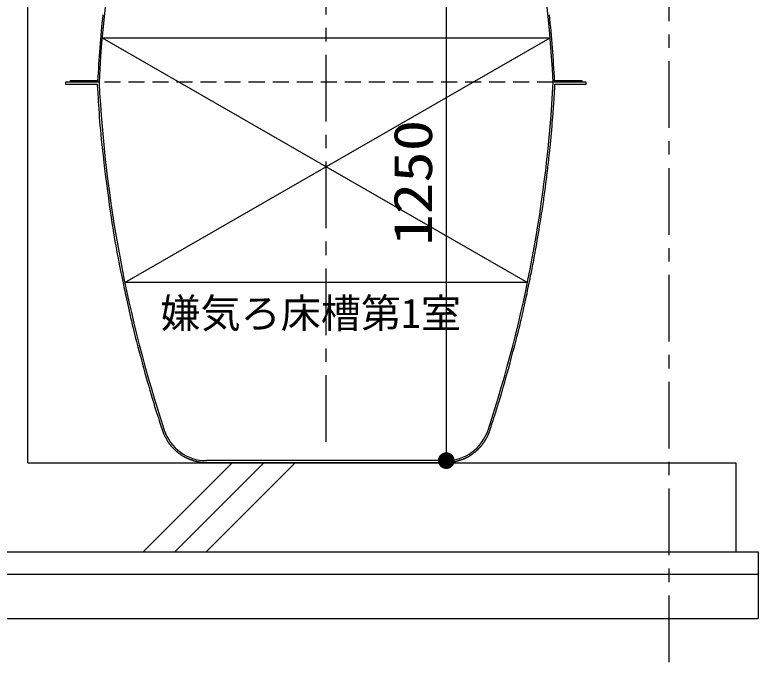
# Model space of a CAD drawing. Units: millimetres, scale not verified. Extents: x -23334 to 8910, y -6308 to 6308.
# Drawn here: x 665 to 2334, y -3763 to -2309 of the extents above; entities that cross this region are included whole.
import ezdxf
from ezdxf.enums import TextEntityAlignment as Align

# ---------------------------------------------------------------- set-up
doc = ezdxf.new("R2010")
doc.units = ezdxf.units.MM
doc.header["$LTSCALE"] = 30
doc.linetypes.add('CHAIN1', pattern=[8, 5, -1, 1, -1])
doc.linetypes.add('DASHED1', pattern=[1.8, 1.2, -0.6])
for name, color, linetype, lineweight in [('0-1_空気管', 3, 'Continuous', 25), ('0-2_機器', 2, 'Continuous', 25), ('0-F_08', 2, 'Continuous', 25), ('1-7_00クル-フ-6寸法', 132, 'Continuous', 25)]:
    doc.layers.add(name, color=color, linetype=linetype, lineweight=lineweight)
doc.styles.add('ＭＳ ゴシック', font='')
doc.styles.get('ＭＳ ゴシック').set_extended_font_data('MS Gothic')

msp = doc.modelspace()

# ---------------------------------------------------------------- linework, layer by layer
at = {"layer": '0-1_空気管', "linetype": 'CHAIN1'}
msp.add_line((1364.12, -3268.44), (1364.12, -1435.29), dxfattribs=at)
at = {"layer": '0-1_空気管'}
for p, q in [((861.04, -2360.29), (1867.2, -2360.29)), ((861.04, -2360.29), (1816.18, -2910.29)), ((912.06, -2910.29), (1867.2, -2360.29)), ((779.12, -2460.29), (779.12, -2464.29)), ((854.12, -2460.29), (779.12, -2460.29)), ((789.12, -2457.09), (789.12, -2460.29)), ((851.08, -2457.09), (789.12, -2457.09)), ((854.12, -2460.29), (854.12, -2457.09)), ((1948.16, -2460.29), (1874.12, -2460.29)), ((1939.12, -2457.09), (1877.16, -2457.09)), ((1877.44, -2473.04), (1877.91, -2464.29)), ((1877.91, -2464.29), (1948.16, -2464.29)), ((1939.12, -2460.29), (1939.12, -2457.09)), ((1948.16, -2464.29), (1948.16, -2460.29)), ((904.55, -2893.72), (908.17, -2911.23)), ((1816.18, -2910.29), (912.06, -2910.29)), ((1632.74, -3310.29), (1095.5, -3310.29))]:
    msp.add_line(p, q, dxfattribs=at)
at = {"layer": '0-1_空気管', "linetype": 'DASHED1'}
msp.add_line((1874.12, -2460.29), (854.12, -2460.29), dxfattribs=at)
at = {"layer": '0-1_空気管'}
for points in [[(779.12, -2464.29), (850.33, -2464.29), (850.99, -2476.74)], [(850.99, -2476.74), (851.27, -2481.96), (851.62, -2488.21), (852.01, -2495.33), (852.47, -2503.18), (852.98, -2511.61), (853.54, -2520.48), (854.15, -2529.64), (854.8, -2538.94), (855.5, -2548.29), (856.26, -2557.79), (857.11, -2567.57), (858.05, -2577.8), (859.12, -2588.6), (860.32, -2600.13), (861.68, -2612.53), (863.21, -2625.95), (864.93, -2640.46), (866.8, -2655.85), (868.79, -2671.82), (870.87, -2688.08), (873, -2704.34), (875.12, -2720.31), (877.22, -2735.69), (879.25, -2750.21), (881.18, -2763.63), (883.03, -2776.04), (884.81, -2787.57), (886.54, -2798.37), (888.24, -2808.58), (889.93, -2818.35), (891.62, -2827.82), (893.34, -2837.14), (895.1, -2846.4), (896.86, -2855.5), (898.59, -2864.31), (900.26, -2872.68), (901.84, -2880.47), (903.28, -2887.53), (904.55, -2893.72)], [(1856.32, -2697.05), (1857.53, -2687.69), (1858.74, -2678.32), (1859.34, -2673.64), (1859.93, -2668.95), (1860.53, -2664.27), (1861.11, -2659.58), (1861.68, -2654.89), (1862.25, -2650.2), (1862.81, -2645.5), (1863.36, -2640.73), (1863.91, -2635.8), (1864.47, -2630.66), (1865.05, -2625.24), (1865.65, -2619.45), (1866.27, -2613.23), (1866.94, -2606.5), (1867.64, -2599.23), (1868.36, -2591.53), (1869.11, -2583.54), (1869.85, -2575.42), (1870.58, -2567.3), (1871.29, -2559.33), (1871.96, -2551.65), (1872.58, -2544.42), (1873.14, -2537.74), (1873.64, -2531.57), (1874.09, -2525.84), (1874.5, -2520.48), (1874.87, -2515.41), (1875.2, -2510.56), (1875.52, -2505.86), (1875.82, -2501.23), (1876.1, -2496.63), (1876.37, -2492.09), (1876.63, -2487.71), (1876.87, -2483.53), (1877.08, -2479.65), (1877.27, -2476.13), (1877.44, -2473.04)], [(1820.07, -2911.23), (1821.34, -2905.07), (1821.88, -2902.48), (1822.52, -2899.38), (1823.24, -2895.85), (1824.04, -2891.96), (1824.89, -2887.78), (1825.77, -2883.38), (1826.68, -2878.83), (1827.6, -2874.21), (1828.51, -2869.56), (1829.42, -2864.84), (1830.34, -2859.97), (1831.29, -2854.88), (1832.28, -2849.49), (1833.32, -2843.75), (1834.41, -2837.55), (1835.59, -2830.85), (1836.84, -2823.61), (1838.16, -2815.92), (1839.51, -2807.94), (1840.88, -2799.81), (1842.24, -2791.68), (1843.56, -2783.69), (1844.82, -2776), (1846, -2768.74), (1847.07, -2762.02), (1848.05, -2755.81), (1848.95, -2750.03), (1849.77, -2744.62), (1850.53, -2739.5), (1851.25, -2734.59), (1851.92, -2729.83), (1852.58, -2725.14), (1853.22, -2720.46), (1853.86, -2715.78), (1854.48, -2711.1), (1855.1, -2706.42), (1855.71, -2701.74), (1856.32, -2697.05)], [(908.17, -2911.23), (910.1, -2920.57), (910.91, -2924.49), (911.88, -2929.18), (913, -2934.52), (914.23, -2940.4), (915.57, -2946.72), (917, -2953.37), (918.48, -2960.24), (920.01, -2967.2), (921.58, -2974.2), (923.2, -2981.31), (924.9, -2988.62), (926.71, -2996.25), (928.67, -3004.31), (930.79, -3012.91), (933.11, -3022.14), (935.66, -3032.13), (938.45, -3042.92), (941.43, -3054.35), (944.56, -3066.21), (947.77, -3078.27), (951, -3090.33), (954.2, -3102.17), (957.31, -3113.57), (960.27, -3124.31), (963.04, -3134.24), (965.64, -3143.4), (968.08, -3151.91), (970.4, -3159.87), (972.64, -3167.39), (974.81, -3174.58), (976.95, -3181.55), (979.08, -3188.39), (981.23, -3195.2), (983.36, -3201.89), (985.44, -3208.36), (987.43, -3214.51), (989.29, -3220.23), (990.99, -3225.41)], [(1816.36, -2929.18), (1817.33, -2924.49), (1820.07, -2911.23)], [(1731.53, -3242.82), (1734.51, -3233.76), (1735.76, -3229.96), (1737.25, -3225.41), (1738.95, -3220.23), (1740.81, -3214.51), (1742.8, -3208.36), (1744.88, -3201.89), (1747.01, -3195.2), (1749.16, -3188.39), (1751.29, -3181.55), (1753.43, -3174.58), (1755.6, -3167.39), (1757.83, -3159.87), (1760.16, -3151.91), (1762.6, -3143.4), (1765.19, -3134.24), (1767.96, -3124.31), (1770.92, -3113.57), (1774.04, -3102.17), (1777.24, -3090.33), (1780.47, -3078.27), (1783.68, -3066.21), (1786.81, -3054.35), (1789.79, -3042.92), (1792.58, -3032.13), (1795.13, -3022.14), (1797.45, -3012.91), (1799.57, -3004.31), (1801.52, -2996.25), (1803.34, -2988.62), (1805.04, -2981.31), (1806.66, -2974.2), (1808.22, -2967.2), (1809.76, -2960.24), (1811.24, -2953.37), (1812.67, -2946.72), (1814, -2940.4), (1815.24, -2934.52), (1816.36, -2929.18)], [(990.99, -3225.41), (992.48, -3229.96), (996.71, -3242.82)], [(996.71, -3242.82), (997.04, -3243.81), (997.18, -3244.23), (997.34, -3244.73), (997.53, -3245.3), (997.75, -3245.93), (997.98, -3246.59), (998.23, -3247.3), (998.49, -3248.02), (998.77, -3248.76), (999.05, -3249.5), (999.35, -3250.24), (999.68, -3251.01), (1000.03, -3251.82), (1000.43, -3252.68), (1000.86, -3253.6), (1001.35, -3254.59), (1001.9, -3255.68), (1002.51, -3256.86), (1003.17, -3258.13), (1003.88, -3259.44), (1004.61, -3260.79), (1005.36, -3262.14), (1006.11, -3263.48), (1006.86, -3264.77), (1007.58, -3265.99), (1008.27, -3267.12), (1008.93, -3268.17), (1009.57, -3269.15), (1010.19, -3270.08), (1010.8, -3270.94), (1011.4, -3271.77), (1012, -3272.57), (1012.61, -3273.34), (1013.22, -3274.1), (1013.83, -3274.85), (1014.42, -3275.56), (1014.99, -3276.23), (1015.53, -3276.85), (1016.02, -3277.41)], [(1725.08, -3258.25), (1725.59, -3257.29), (1726.09, -3256.35), (1726.56, -3255.44), (1727, -3254.54), (1727.41, -3253.68), (1727.81, -3252.83), (1728.18, -3251.99), (1728.53, -3251.16), (1728.87, -3250.33), (1729.2, -3249.51), (1729.51, -3248.68), (1729.81, -3247.86), (1730.09, -3247.07), (1730.36, -3246.32), (1730.6, -3245.61), (1730.81, -3244.97), (1731, -3244.41), (1731.53, -3242.82)], [(1710.57, -3279.28), (1711.06, -3278.72), (1711.27, -3278.49), (1711.51, -3278.21), (1711.79, -3277.89), (1712.1, -3277.54), (1712.43, -3277.16), (1712.77, -3276.76), (1713.13, -3276.35), (1713.48, -3275.92), (1713.84, -3275.49), (1714.19, -3275.05), (1714.55, -3274.6), (1714.91, -3274.14), (1715.28, -3273.65), (1715.66, -3273.14), (1716.05, -3272.61), (1716.46, -3272.04), (1716.89, -3271.44), (1717.33, -3270.82), (1717.77, -3270.18), (1718.21, -3269.54), (1718.64, -3268.91), (1719.05, -3268.31), (1719.44, -3267.73), (1719.79, -3267.21), (1720.1, -3266.73), (1720.39, -3266.29), (1720.66, -3265.87), (1720.92, -3265.45), (1721.2, -3265.01), (1721.48, -3264.53), (1721.81, -3263.99), (1722.17, -3263.38), (1722.58, -3262.67), (1723.03, -3261.89), (1723.52, -3261.03), (1724.03, -3260.13), (1724.55, -3259.2), (1725.08, -3258.25)], [(1016.02, -3277.41), (1016.45, -3277.9), (1017.67, -3279.28)], [(1017.67, -3279.28), (1018.59, -3280.32), (1018.98, -3280.76), (1019.45, -3281.28), (1019.99, -3281.88), (1020.58, -3282.53), (1021.22, -3283.23), (1021.91, -3283.95), (1022.63, -3284.7), (1023.36, -3285.44), (1024.12, -3286.19), (1024.89, -3286.92), (1025.7, -3287.66), (1026.55, -3288.41), (1027.44, -3289.17), (1028.4, -3289.96), (1029.42, -3290.77), (1030.53, -3291.62), (1031.71, -3292.5), (1032.96, -3293.41), (1034.25, -3294.33), (1035.56, -3295.25), (1036.85, -3296.15), (1038.12, -3297.01), (1039.33, -3297.81), (1040.46, -3298.56), (1041.5, -3299.23), (1042.46, -3299.82), (1043.35, -3300.37), (1044.2, -3300.87), (1045.03, -3301.33), (1045.87, -3301.78), (1046.72, -3302.22), (1047.61, -3302.67), (1048.56, -3303.14), (1049.55, -3303.61), (1050.57, -3304.09), (1051.59, -3304.56), (1052.6, -3305.02), (1053.58, -3305.46)], [(1693.43, -3294.77), (1694.13, -3294.25), (1694.9, -3293.67), (1695.72, -3293.04), (1696.59, -3292.37), (1697.49, -3291.66), (1698.4, -3290.95), (1699.3, -3290.23), (1700.18, -3289.51), (1701.02, -3288.82), (1701.81, -3288.15), (1702.54, -3287.52), (1703.24, -3286.9), (1703.89, -3286.3), (1704.51, -3285.72), (1705.11, -3285.14), (1705.69, -3284.57), (1706.25, -3284), (1706.81, -3283.42), (1707.35, -3282.85), (1707.86, -3282.29), (1708.35, -3281.76), (1708.8, -3281.26), (1709.21, -3280.81), (1709.57, -3280.41), (1710.57, -3279.28)], [(1668.41, -3307.98), (1669.14, -3307.72), (1669.79, -3307.48), (1670.39, -3307.26), (1670.95, -3307.04), (1671.49, -3306.83), (1672.03, -3306.61), (1672.59, -3306.37), (1673.18, -3306.11), (1673.83, -3305.83), (1674.52, -3305.53), (1675.24, -3305.2), (1675.98, -3304.87), (1676.72, -3304.53), (1677.45, -3304.2), (1678.16, -3303.86), (1678.83, -3303.54), (1679.45, -3303.24), (1680.04, -3302.95), (1680.61, -3302.67), (1681.16, -3302.38), (1681.71, -3302.09), (1682.28, -3301.77), (1682.88, -3301.44), (1683.51, -3301.07), (1684.2, -3300.68), (1684.92, -3300.25), (1685.67, -3299.81), (1686.44, -3299.35), (1687.2, -3298.89), (1687.94, -3298.43), (1688.66, -3297.99), (1689.33, -3297.57), (1689.95, -3297.17), (1690.53, -3296.8), (1691.09, -3296.43), (1691.65, -3296.05), (1692.21, -3295.65), (1692.8, -3295.23), (1693.43, -3294.77)], [(1053.58, -3305.46), (1054.51, -3305.87), (1055.37, -3306.25), (1056.16, -3306.58), (1056.87, -3306.88), (1057.54, -3307.15), (1058.17, -3307.41), (1058.79, -3307.64), (1059.42, -3307.87), (1060.08, -3308.1), (1060.78, -3308.34), (1061.53, -3308.6), (1062.34, -3308.86), (1063.17, -3309.13), (1064.03, -3309.41), (1064.88, -3309.68), (1065.72, -3309.94), (1066.53, -3310.18), (1067.3, -3310.41), (1068.01, -3310.62), (1068.68, -3310.81), (1069.34, -3310.99), (1069.99, -3311.16), (1070.66, -3311.32), (1071.38, -3311.48), (1072.16, -3311.66), (1073.02, -3311.84), (1073.97, -3312.03), (1075, -3312.24), (1076.1, -3312.45), (1077.23, -3312.67), (1078.39, -3312.88), (1079.54, -3313.08), (1080.68, -3313.27), (1081.77, -3313.44), (1082.81, -3313.6), (1083.79, -3313.73), (1084.72, -3313.85), (1085.62, -3313.94), (1086.49, -3314.02)], [(1086.49, -3314.02), (1087.33, -3314.09), (1088.16, -3314.15), (1088.98, -3314.19), (1089.79, -3314.22), (1090.59, -3314.25), (1091.37, -3314.27), (1092.1, -3314.28), (1092.79, -3314.29), (1093.41, -3314.29), (1093.95, -3314.29)], [(1093.95, -3314.29), (1634.32, -3314.29), (1634.79, -3314.29), (1635.31, -3314.28), (1635.87, -3314.28), (1636.46, -3314.27), (1637.06, -3314.25), (1637.68, -3314.23), (1638.3, -3314.21), (1638.94, -3314.18), (1639.59, -3314.13), (1640.29, -3314.08), (1641.03, -3314.02), (1641.84, -3313.94), (1642.72, -3313.84), (1643.68, -3313.73), (1644.74, -3313.6), (1645.88, -3313.45), (1647.07, -3313.28), (1648.29, -3313.11), (1649.52, -3312.92), (1650.74, -3312.73), (1651.93, -3312.54), (1653.06, -3312.34), (1654.11, -3312.15), (1655.11, -3311.95), (1656.06, -3311.75), (1656.98, -3311.54), (1657.88, -3311.32), (1658.78, -3311.08), (1659.7, -3310.82), (1660.65, -3310.55), (1661.64, -3310.24), (1662.66, -3309.92), (1663.69, -3309.59), (1664.72, -3309.25), (1665.72, -3308.91), (1666.68, -3308.58), (1667.58, -3308.27), (1668.41, -3307.98)]]:
    msp.add_lwpolyline(points, dxfattribs=at)
for centre, radius, start, end in [((3850.01, -2617.3), 3000, 168.01242, 177), ((-1121.77, -2617.3), 3000, 2.99998, 11.98755), ((3850.01, -2617.3), 3003.2, 174.10699, 176.94209), ((-1121.77, -2617.3), 3003.2, 3.05789, 5.89299), ((3850.01, -2303.28), 3000, 183, 198.226), ((-1121.77, -2303.28), 3000, 341.77399, 357), ((1095.5, -3210.29), 100, 198.226, 270), ((1632.74, -3210.29), 100, 270, 341.77399)]:
    msp.add_arc(centre, radius, start, end, dxfattribs=at)
at = {"layer": '0-2_機器'}
for p, q in [((694.12, -3315.29), (2284.12, -3315.29)), ((953.33, -3515.29), (1153.33, -3315.29)), ((1024.04, -3515.29), (1224.04, -3315.29)), ((1094.75, -3515.29), (1294.75, -3315.29)), ((2284.12, -3315.29), (2284.12, -3515.29)), ((394.12, -3515.29), (2334.12, -3515.29)), ((2334.12, -3515.29), (2334.12, -3665.29)), ((394.12, -3565.29), (2334.12, -3565.29)), ((394.12, -3665.29), (2334.12, -3665.29))]:
    msp.add_line(p, q, dxfattribs=at)
at = {"layer": '0-F_08', "linetype": 'CHAIN1'}
msp.add_line((2134.12, -3763), (2134.12, -1263.93), dxfattribs=at)
at = {"layer": '0-F_08'}
msp.add_line((694.12, -3315.29), (694.12, -1635.29), dxfattribs=at)
at = {"layer": '1-7_00クル-フ-6寸法', "color": 4}
for p in [(1633.89, -2060.29), (1634.12, -3310.29)]:
    msp.add_line(p, (1633.89, -3310.29), dxfattribs=at)
at = {"layer": '1-7_00クル-フ-6寸法'}
for points in [[(1633.89, -3310.29), (1616.05, -3304.5), (1616.92, -3302.31)], [(1633.89, -3310.29), (1616.92, -3302.31), (1618.05, -3300.25)], [(1633.89, -3310.29), (1618.05, -3300.25), (1619.44, -3298.34)], [(1633.89, -3310.29), (1619.44, -3298.34), (1621.05, -3296.63)], [(1633.89, -3310.29), (1621.05, -3296.63), (1622.86, -3295.12)], [(1633.89, -3310.29), (1622.86, -3295.12), (1624.85, -3293.86)], [(1633.89, -3310.29), (1624.85, -3293.86), (1626.98, -3292.86)], [(1633.89, -3310.29), (1626.98, -3292.86), (1629.22, -3292.13)], [(1633.89, -3310.29), (1629.22, -3292.13), (1631.54, -3291.69)], [(1633.89, -3310.29), (1631.54, -3291.69), (1633.89, -3291.54)], [(1633.89, -3310.29), (1633.89, -3291.54), (1636.24, -3291.69)], [(1633.89, -3310.29), (1636.24, -3291.69), (1638.55, -3292.13)], [(1633.89, -3310.29), (1638.55, -3292.13), (1640.79, -3292.86)], [(1633.89, -3310.29), (1640.79, -3292.86), (1642.92, -3293.86)], [(1633.89, -3310.29), (1642.92, -3293.86), (1644.91, -3295.12)], [(1633.89, -3310.29), (1644.91, -3295.12), (1646.72, -3296.63)], [(1633.89, -3310.29), (1646.72, -3296.63), (1648.33, -3298.34)], [(1633.89, -3310.29), (1648.33, -3298.34), (1649.72, -3300.25)], [(1633.89, -3310.29), (1649.72, -3300.25), (1650.85, -3302.31)], [(1633.89, -3310.29), (1650.85, -3302.31), (1651.72, -3304.5)], [(1633.89, -3310.29), (1615.17, -3309.12), (1615.47, -3306.78)], [(1633.89, -3310.29), (1615.17, -3311.47), (1615.17, -3309.12)], [(1633.89, -3310.29), (1615.47, -3313.81), (1615.17, -3311.47)], [(1633.89, -3310.29), (1615.47, -3306.78), (1616.05, -3304.5)], [(1633.89, -3310.29), (1616.05, -3316.09), (1615.47, -3313.81)], [(1633.89, -3310.29), (1616.92, -3318.28), (1616.05, -3316.09)], [(1633.89, -3310.29), (1618.05, -3320.34), (1616.92, -3318.28)], [(1633.89, -3310.29), (1619.44, -3322.25), (1618.05, -3320.34)], [(1633.89, -3310.29), (1621.05, -3323.96), (1619.44, -3322.25)], [(1633.89, -3310.29), (1622.86, -3325.46), (1621.05, -3323.96)], [(1633.89, -3310.29), (1624.85, -3326.72), (1622.86, -3325.46)], [(1633.89, -3310.29), (1626.98, -3327.73), (1624.85, -3326.72)], [(1633.89, -3310.29), (1629.22, -3328.45), (1626.98, -3327.73)], [(1633.89, -3310.29), (1631.54, -3328.9), (1629.22, -3328.45)], [(1633.89, -3310.29), (1633.89, -3329.04), (1631.54, -3328.9)], [(1633.89, -3310.29), (1651.72, -3304.5), (1652.3, -3306.78)], [(1633.89, -3310.29), (1652.3, -3306.78), (1652.6, -3309.12)], [(1633.89, -3310.29), (1652.6, -3309.12), (1652.6, -3311.47)], [(1633.89, -3310.29), (1636.24, -3328.9), (1633.89, -3329.04)], [(1633.89, -3310.29), (1638.55, -3328.45), (1636.24, -3328.9)], [(1633.89, -3310.29), (1640.79, -3327.73), (1638.55, -3328.45)], [(1633.89, -3310.29), (1642.92, -3326.72), (1640.79, -3327.73)], [(1633.89, -3310.29), (1644.91, -3325.46), (1642.92, -3326.72)], [(1633.89, -3310.29), (1646.72, -3323.96), (1644.91, -3325.46)], [(1633.89, -3310.29), (1648.33, -3322.25), (1646.72, -3323.96)], [(1633.89, -3310.29), (1649.72, -3320.34), (1648.33, -3322.25)], [(1633.89, -3310.29), (1650.85, -3318.28), (1649.72, -3320.34)], [(1633.89, -3310.29), (1651.72, -3316.09), (1650.85, -3318.28)], [(1633.89, -3310.29), (1652.3, -3313.81), (1651.72, -3316.09)], [(1633.89, -3310.29), (1652.6, -3311.47), (1652.3, -3313.81)]]:
    msp.add_solid(points, dxfattribs=at)

# ---------------------------------------------------------------- texts
at = {"layer": '0-1_空気管', "color": 4, "style": 'ＭＳ ゴシック'}
msp.add_text('嫌気ろ床槽第1室', height=65.98, dxfattribs=at).set_placement((992.17, -3031.91), align=Align.BOTTOM_LEFT)
at = {"layer": '1-7_00クル-フ-6寸法', "color": 3, "style": 'ＭＳ ゴシック', "width": 1.2}
msp.add_text('1250', height=86.66, rotation=90, dxfattribs=at).set_placement((1628.04, -2827.58), align=Align.BOTTOM_LEFT)

doc.saveas('drawing.dxf')
